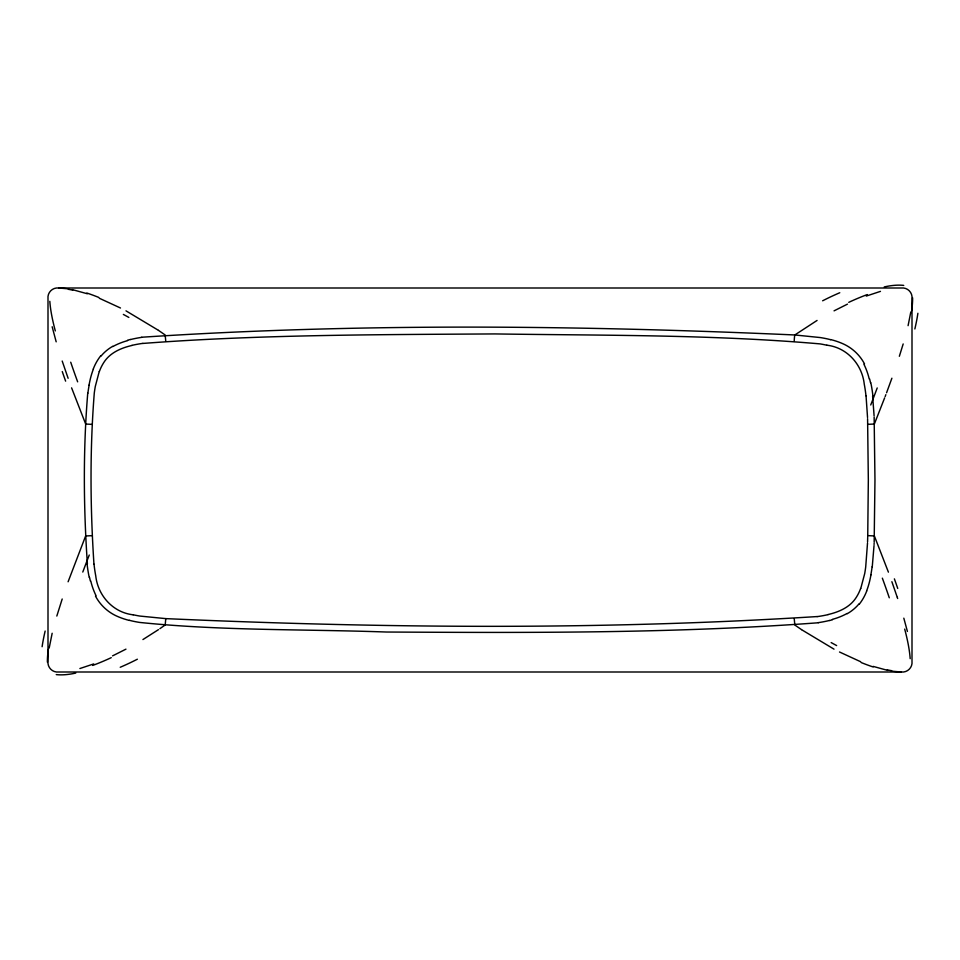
<?xml version="1.0" encoding="UTF-8"?>
<svg xmlns="http://www.w3.org/2000/svg" width="960" height="960" viewBox="0 0 960 960"><rect width="100%" height="100%" fill="white"/><g stroke="black" fill="none" stroke-linecap="round" stroke-linejoin="round"><path stroke-width="1.44" d="M99.252 371.448L95.304 386.424A150.228 149.916 8.5 0 0 94.284 393.048C89.784 449.904 90.228 507.336 93.96 564.228M867.732 536.172L868.332 479.988L867.588 418.752M867.696 537.3L867.564 541.788M867.528 542.904L865.704 566.952A150.228 149.916 8.5 0 1 864.708 573.576L860.748 588.552M133.116 614.76A124.596 123.492 47.7 0 0 139.908 616.068L165.78 618.624L165.18 624.984L159.912 628.656M874.164 542.208L874.968 479.988L874.14 417.072M874.128 543.348L874.068 544.5M874.02 545.64L872.256 566.844M87.744 393.156C83.052 449.856 83.532 507.168 87.384 563.904M49.176 648.084L52.164 633.252M910.824 311.916L908.088 325.668M89.028 385.104L89.724 381.672A81.204 80.892 12.3 0 1 93.372 369.072M870.972 574.896L870.276 578.328A81.204 80.892 12.3 0 1 866.628 590.928M56.82 616.056L62.196 599.004M903.18 343.944L899.352 356.28M68.1 581.784L85.632 535.98L92.256 535.644M891.9 378.216L886.572 392.76M885.852 394.68L885.612 395.328M885.42 395.808L885.12 396.624M884.616 397.932L874.368 424.02L867.744 424.356M141.72 337.236C359.004 322.932 577.356 325.296 794.832 334.968L817.068 320.448M158.448 629.652L142.932 639.552M125.952 649.152L113.796 655.272M834.048 310.848L847.464 304.128M113.316 655.5L112.56 655.86M866.256 296.076L880.464 291.372M93.744 663.924L79.896 668.532M127.512 340.224L130.392 339.468M832.488 619.776L829.608 620.532M132.012 345.444C121.884 347.784 111.516 352.044 105.096 360.624A42.828 42.432 -44.8 0 0 99.372 371.496M827.988 614.556C838.116 612.216 848.484 607.956 854.904 599.376A42.828 42.432 -44.8 0 0 860.628 588.504M818.28 622.764C674.736 633.48 530.412 632.796 386.532 632.028C304.32 629.088 221.556 630.876 139.632 622.428A129.408 128.592 69.1 0 1 131.532 620.856L129.372 620.28M142.86 343.44C259.848 334.548 377.46 334.692 494.736 333.924C603.156 335.544 712.032 334.488 820.104 343.896A124.584 123.492 47.7 0 1 826.884 345.24M817.14 616.56C600.396 630.204 382.692 628.272 165.78 618.624M58.668 288C52.56 287.256 47.256 292.56 48 298.668L48 661.332C47.256 667.44 52.56 672.744 58.668 672L901.332 672C907.44 672.744 912.744 667.44 912 661.332L912 298.668C912.744 292.56 907.44 287.256 901.332 288L58.668 288L67.848 288.78M901.332 672L892.152 671.22M92.256 424.38L85.68 424.056L71.592 387.852M867.744 535.62L874.368 535.944L888.408 572.148M794.844 334.968L820.368 337.572A129.396 128.58 69.1 0 1 828.468 339.144L830.628 339.72M72.228 289.584L87.36 293.772M887.772 670.416L873.192 666.408M826.896 345.204C847.032 347.496 862.092 364.404 864.252 384.108A144.216 143.844 -33.1 0 1 865.968 395.784M133.104 614.796C112.968 612.504 97.908 595.596 95.748 575.892A144.216 143.844 -33.1 0 1 94.032 564.216M99.3 298.248L120.492 308.004M860.7 661.752L839.508 651.996M834.012 649.152L801.744 629.784M125.988 310.848L158.256 330.216M801.516 629.628L794.832 625.032L794.22 618.624M158.484 330.372L165.168 334.968L165.78 341.376M891.876 581.712L897.132 596.94M68.124 378.288L62.196 361.032M897.66 598.524L897.264 597.324M903.816 618.168L907.404 631.44M56.184 341.832L52.164 326.772M869.628 378.924L870.48 382.668M90.372 581.076L89.52 577.332M872.616 396.096L874.092 415.8M866.04 395.772L867.54 417.504M794.208 341.412A6.396 0.6 -87.5 0 1 794.844 334.752M830.652 339.576A72.228 71.532 55.6 0 1 843.6 344.052A44.412 43.632 45.3 0 1 864.516 363.9M863.916 364.2A69.312 68.484 36.2 0 1 869.232 379.008M870.792 382.596A146.676 145.992 -36.9 0 1 872.928 396.06M872.112 566.82A152.58 151.344 57.5 0 1 870.852 574.872M866.736 590.964A49.26 48.888 -27.3 0 1 859.392 604.056M859.08 603.816A42.156 41.148 -42.8 0 1 847.26 613.704M847.128 613.476A65.304 64.032 -44.4 0 1 832.38 619.356M829.584 620.448A126.972 126 -61.6 0 1 818.268 622.656M828 614.652A125.064 124.092 -50.8 0 1 817.152 616.632M87.888 393.18A152.58 151.344 57.5 0 1 89.148 385.128M93.264 369.036A49.26 48.888 -27.3 0 1 100.608 355.944M100.92 356.184A42.156 41.148 -42.8 0 1 112.74 346.296M112.872 346.524A65.304 64.032 -44.4 0 1 127.62 340.644M130.416 339.552A126.972 126 -61.6 0 1 141.732 337.344M132 345.348A125.064 124.104 -50.8 0 1 142.848 343.368M129.348 620.424A72.228 71.532 55.6 0 1 116.4 615.948A44.412 43.632 45.3 0 1 95.484 596.1M96.084 595.8A69.312 68.484 36.2 0 1 90.768 580.992M89.208 577.404A146.676 145.992 -36.9 0 1 87.072 563.94M884.244 286.932A318.336 75.672 -44.4 0 1 903.744 285.408M75.756 673.068A318.336 75.672 -44.4 0 1 56.256 674.592M55.308 330.912A310.716 54.42 58.9 0 1 49.824 301.332M47.4 662.196A296.208 53.532 -58.1 0 1 48.36 649.2M904.692 629.088A310.716 54.42 58.9 0 1 910.176 658.668M912.6 297.804A296.208 53.532 -58.1 0 1 911.64 310.8M822.636 300.792A512.232 203.244 -61 0 1 839.772 292.74M848.748 302.34A409.44 107.016 -47.6 0 1 867.312 294.564M917.892 313.272A374.808 69.588 -57.7 0 1 914.856 328.956M877.212 387.948A462.516 69.072 -61.1 0 1 870.732 404.988M68.316 289.308A324.276 76.14 43.9 0 1 72.732 290.16M86.856 293.04A396.936 106.944 48.6 0 1 98.76 297.432M123.348 314.424A481.104 155.412 53.7 0 1 128.844 317.424M65.628 381.144A524.616 101.292 58 0 1 62.268 371.58M77.652 381.84A400.284 57.9 61.4 0 1 70.716 362.208M891.684 670.692A324.276 76.14 43.9 0 1 887.268 669.84M873.144 666.96A396.936 106.944 48.6 0 1 861.24 662.568M836.652 645.576A481.104 155.412 53.7 0 1 831.156 642.576M894.372 578.856A524.616 101.292 58 0 1 897.732 588.42M882.348 578.16A400.284 57.9 61.4 0 1 889.284 597.792M137.364 659.208A512.232 203.244 -61 0 1 120.228 667.26M111.252 657.66A409.44 107.016 -47.6 0 1 92.688 665.436M42.108 646.728A374.808 69.588 -57.7 0 1 45.144 631.044M82.788 572.052A462.516 69.072 -61.1 0 1 89.268 555.012"/></g></svg>
